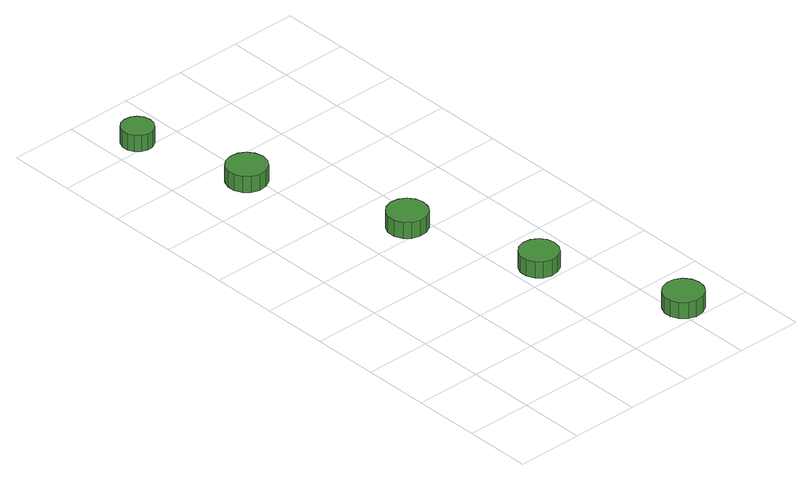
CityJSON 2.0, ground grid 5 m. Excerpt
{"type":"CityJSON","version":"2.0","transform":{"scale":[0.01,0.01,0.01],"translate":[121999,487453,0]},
"CityObjects":{
"tree1":{"type":"SolitaryVegetationObject","attributes":{"function":"something"},"geometry":[{"type":"MultiSurface","lod":"1","boundaries":[[[0,1,2,3,4,5,6,7,8,9,10,11,12,13,14]],[[15,16,17,18,19,20,21,22,23,24,25,26,27,28,29]],[[0,29,28,1]],[[1,28,27,2]],[[2,27,26,3]],[[3,26,25,4]],[[4,25,24,5]],[[5,24,23,6]],[[6,23,22,7]],[[7,22,21,8]],[[8,21,20,9]],[[9,20,19,10]],[[10,19,18,11]],[[11,18,17,12]],[[12,17,16,13]],[[13,16,15,14]],[[14,15,29,0]]]}]},
"tree2":{"type":"SolitaryVegetationObject","attributes":{"function":"something"},"geometry":[{"type":"MultiSurface","lod":"1","boundaries":[[[30,31,32,33,34,35,36,37,38,39,40,41,42,43,44]],[[45,46,47,48,49,50,51,52,53,54,55,56,57,58,59]],[[30,59,58,31]],[[31,58,57,32]],[[32,57,56,33]],[[33,56,55,34]],[[34,55,54,35]],[[35,54,53,36]],[[36,53,52,37]],[[37,52,51,38]],[[38,51,50,39]],[[39,50,49,40]],[[40,49,48,41]],[[41,48,47,42]],[[42,47,46,43]],[[43,46,45,44]],[[44,45,59,30]]]}]},
"tree3":{"type":"SolitaryVegetationObject","attributes":{"function":"something"},"geometry":[{"type":"MultiSurface","lod":"1","boundaries":[[[60,61,62,63,64,65,66,67,68,69,70,71,72,73,74]],[[75,76,77,78,79,80,81,82,83,84,85,86,87,88,89]],[[60,89,88,61]],[[61,88,87,62]],[[62,87,86,63]],[[63,86,85,64]],[[64,85,84,65]],[[65,84,83,66]],[[66,83,82,67]],[[67,82,81,68]],[[68,81,80,69]],[[69,80,79,70]],[[70,79,78,71]],[[71,78,77,72]],[[72,77,76,73]],[[73,76,75,74]],[[74,75,89,60]]]}]},
"tree4":{"type":"SolitaryVegetationObject","attributes":{"function":"something"},"geometry":[{"type":"MultiSurface","lod":"1","boundaries":[[[90,91,92,93,94,95,96,97,98,99,100,101,102,103,104]],[[105,106,107,108,109,110,111,112,113,114,115,116,117,118,119]],[[90,119,118,91]],[[91,118,117,92]],[[92,117,116,93]],[[93,116,115,94]],[[94,115,114,95]],[[95,114,113,96]],[[96,113,112,97]],[[97,112,111,98]],[[98,111,110,99]],[[99,110,109,100]],[[100,109,108,101]],[[101,108,107,102]],[[102,107,106,103]],[[103,106,105,104]],[[104,105,119,90]]]}]},
"tree5":{"type":"SolitaryVegetationObject","attributes":{"function":"something"},"geometry":[{"type":"MultiSurface","lod":"1","boundaries":[[[120,121,122,123,124,125,126,127,128,129,130,131,132,133,134]],[[135,136,137,138,139,140,141,142,143,144,145,146,147,148,149]],[[120,149,148,121]],[[121,148,147,122]],[[122,147,146,123]],[[123,146,145,124]],[[124,145,144,125]],[[125,144,143,126]],[[126,143,142,127]],[[127,142,141,128]],[[128,141,140,129]],[[129,140,139,130]],[[130,139,138,131]],[[131,138,137,132]],[[132,137,136,133]],[[133,136,135,134]],[[134,135,149,120]]]}]}
},
"vertices":[
[578,3230,150],[565,3290,150],[529,3340,150],[475,3371,150],[414,3377,150],[355,3358,150],[309,3317,150],[284,3260,150],[284,3199,150],[309,3142,150],[355,3101,150],[414,3082,150],[475,3088,150],[529,3119,150],[565,3169,150],[565,3169,21],[529,3119,21],[475,3088,21],[414,3082,21],[355,3101,21],[309,3142,21],[284,3199,21],[284,3260,21],[309,3317,21],[355,3358,21],[414,3377,21],[475,3371,21],[529,3340,21],[565,3290,21],[578,3230,21],
[321,4066,150],[311,4113,150],[282,4153,150],[240,4178,150],[191,4183,150],[145,4168,150],[108,4135,150],[88,4090,150],[88,4041,150],[108,3996,150],[145,3963,150],[191,3948,150],[240,3953,150],[282,3978,150],[311,4018,150],[311,4018,21],[282,3978,21],[240,3953,21],[191,3948,21],[145,3963,21],[108,3996,21],[88,4041,21],[88,4090,21],[108,4135,21],[145,4168,21],[191,4183,21],[240,4178,21],[282,4153,21],[311,4113,21],[321,4066,21],
[1013,2114,133],[1000,2174,133],[964,2224,133],[911,2255,133],[849,2262,133],[790,2243,133],[744,2201,133],[719,2145,133],[719,2083,133],[744,2027,133],[790,1985,133],[849,1966,133],[911,1973,133],[964,2003,133],[1000,2053,133],[1000,2053,4],[964,2003,4],[911,1973,4],[849,1966,4],[790,1985,4],[744,2027,4],[719,2083,4],[719,2145,4],[744,2201,4],[790,2243,4],[849,2262,4],[911,2255,4],[964,2224,4],[1000,2174,4],[1013,2114,4],
[1335,1166,129],[1323,1224,129],[1288,1272,129],[1236,1302,129],[1177,1309,129],[1120,1290,129],[1076,1250,129],[1052,1196,129],[1052,1136,129],[1076,1082,129],[1120,1042,129],[1177,1023,129],[1236,1030,129],[1288,1059,129],[1323,1108,129],[1323,1108,0],[1288,1059,0],[1236,1030,0],[1177,1023,0],[1120,1042,0],[1076,1082,0],[1052,1136,0],[1052,1196,0],[1076,1250,0],[1120,1290,0],[1177,1309,0],[1236,1302,0],[1288,1272,0],[1323,1224,0],[1335,1166,0],
[1722,151,133],[1709,211,133],[1673,261,133],[1619,292,133],[1558,299,133],[1499,280,133],[1453,238,133],[1428,182,133],[1428,120,133],[1453,63,133],[1499,22,133],[1558,3,133],[1619,9,133],[1673,40,133],[1709,90,133],[1709,90,4],[1673,40,4],[1619,9,4],[1558,3,4],[1499,22,4],[1453,63,4],[1428,120,4],[1428,182,4],[1453,238,4],[1499,280,4],[1558,299,4],[1619,292,4],[1673,261,4],[1709,211,4],[1722,151,4]
]}
